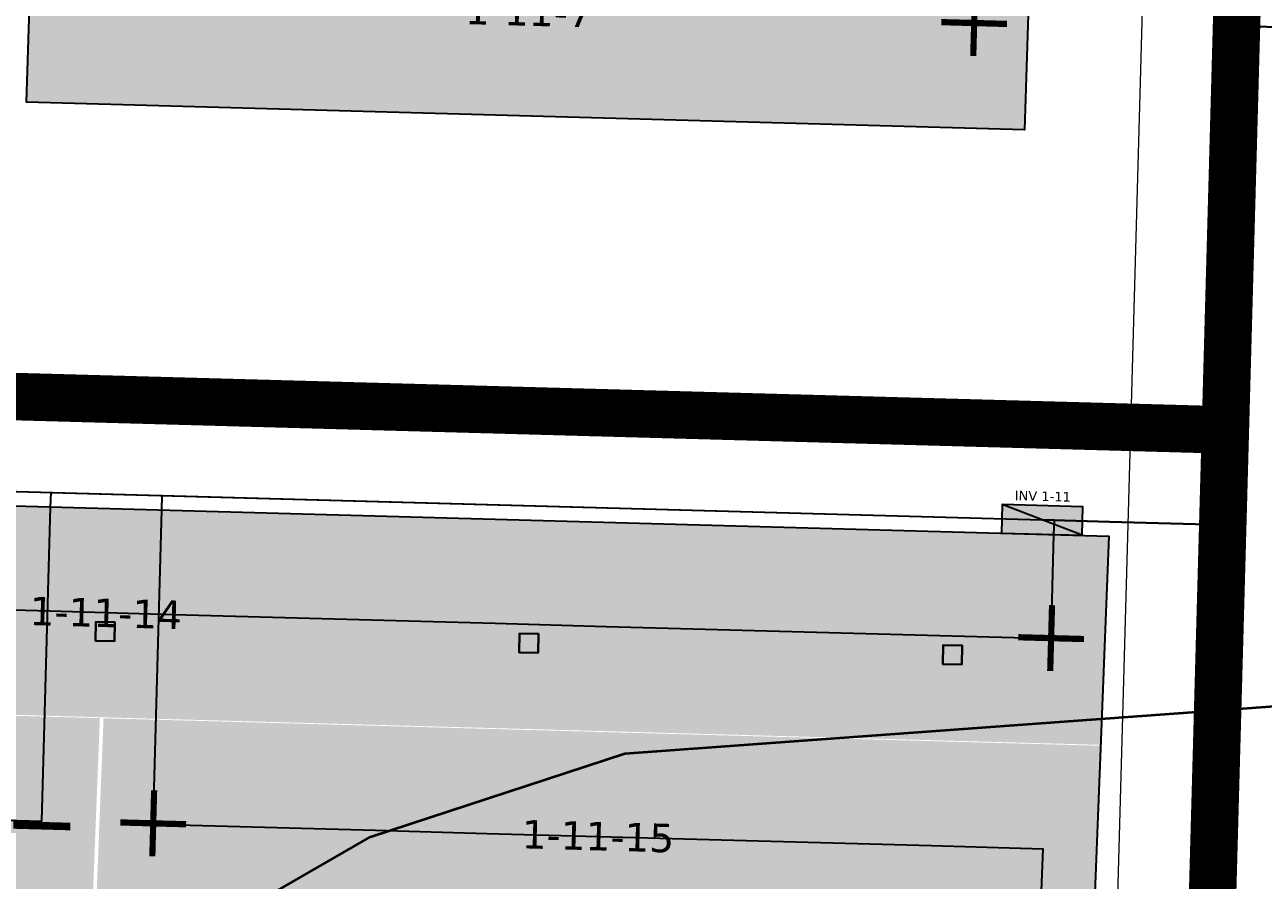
# Model space of a CAD drawing. Header units: metres. Extents: x 1477905 to 1478744, y 4202276 to 4202610.
# Drawn here: x 1478325.67 to 1478338.71, y 4202436.28 to 4202445.28 of the extents above; entities that cross this region are included whole.
import ezdxf

# ---------------------------------------------------------------- set-up
doc = ezdxf.new("R2010")
doc.units = ezdxf.units.M
doc.layers.add('Nouveau Terrain - CN - Courbes', color=22, linetype='Continuous', lineweight=0)
for name, color, linetype in [('PVcase AC Cables (Inverter - Transformer)', 181, 'Continuous'), ('PVcase Device Coloring', 7, 'Continuous'), ('PVcase Device Numbering', 7, 'Continuous'), ('PVcase Inverters', 7, 'Continuous'), ('PVcase Polarity Symbols', 7, 'Continuous'), ('PVcase Poles', 7, 'Continuous'), ('PVcase PV Area', 30, 'Continuous'), ('PVcase PV Modules (full frames)', 142, 'Continuous'), ('PVcase PV Modules (optimised)', 142, 'Continuous'), ('PVcase String Cables', 150, 'Continuous'), ('PVcase Stringing Numbers', 7, 'Continuous'), ('PVcase Strings', 92, 'Continuous'), ('PVcase Trenches', 7, 'Continuous')]:
    doc.layers.add(name, color=color, linetype=linetype)
doc.styles.get("Standard").update_dxf_attribs({"font": 'verdana.ttf'})
doc.styles.add('UBS-Style de texte', font='verdana.ttf')

# ---------------------------------------------------------------- blocks, each defined once
blk = doc.blocks.new('3P18@15DEG F FX ID1 PVBlock')
at = {"layer": 'PVcase PV Modules (optimised)', "color": 0}
blk.add_polyline3d([(0, 0, 1.773945735132677), (21.06698842950539, -0.5810537936249766, 1.773945735132684), (20.88445742833417, -7.198992669318528, 7.019385073192552e-15), (-0.1825310011712116, -6.617938875693552, 0)], close=True, dxfattribs=at)
blk = doc.blocks.new('3P9@15DEG F FX ID1 PVBlock')
at = {"layer": 'PVcase PV Modules (optimised)', "color": 0}
blk.add_polyline3d([(0, 0, 1.773945735132677), (10.51400162759372, -0.289989266967853, 1.773945735132681), (10.33147062642251, -6.907928142661405, 3.503197731902218e-15), (-0.1825310011712116, -6.617938875693552, 0)], close=True, dxfattribs=at)
blk = doc.blocks.new('PVcase Inverter (1st tier)')
at = {"layer": 'PVcase Inverters', "color": 0}
blk.add_lwpolyline([(0, 0), (850, 0), (850, 300), (0, 300)], close=True, dxfattribs=at)
blk.add_lwpolyline([(850, 0), (0, 300)], dxfattribs=at)

msp = doc.modelspace()

# ---------------------------------------------------------------- hatches: boundary and pattern name
at = {"layer": 'PVcase Device Coloring', "true_color": 0x139700, "transparency": 33554582}
for points in [[(1478325.75758908, 4202446.667235907), (1478325.687476078, 4202444.467953896), (1478336.200126962, 4202444.178001884), (1478336.270239965, 4202446.377283895)], [(1478316.041578187, 4202440.481282108), (1478315.955219184, 4202438.282448183), (1478337.002179741, 4202437.701946783), (1478337.088538744, 4202439.900780709)], [(1478315.954840084, 4202438.272795707), (1478315.868481081, 4202436.073961781), (1478326.372487303, 4202435.7842482), (1478326.458846306, 4202437.983082126)], [(1478326.497794419, 4202437.982007888), (1478326.411435416, 4202435.783173962), (1478336.915441638, 4202435.493460381), (1478337.001800641, 4202437.692294307)]]:
    msp.add_hatch(color=84, dxfattribs=at).paths.add_polyline_path(points, flags=0)
at = {"layer": 'PVcase Device Coloring', "true_color": 0x139700, "transparency": 33554672}
msp.add_hatch(color=84, dxfattribs=at).paths.add_polyline_path([(1478335.964318715, 4202440.231902186), (1478335.956047486, 4202439.932016229), (1478336.805724362, 4202439.908581082), (1478336.813995591, 4202440.208467038)], flags=0)
msp.add_hatch(color=84, dxfattribs=at).paths.add_polyline_path([(1478335.964318715, 4202440.231902186), (1478335.956047486, 4202439.932016229), (1478336.805724362, 4202439.908581082), (1478336.813995591, 4202440.208467038)], flags=0)
msp.add_hatch(color=84, dxfattribs=at).paths.add_polyline_path([(1478335.964318715, 4202440.231902186), (1478335.956047486, 4202439.932016229), (1478336.805724362, 4202439.908581082), (1478336.813995591, 4202440.208467038)], flags=0)
msp.add_hatch(color=84, dxfattribs=at).paths.add_polyline_path([(1478335.964318715, 4202440.231902186), (1478335.956047486, 4202439.932016229), (1478336.805724362, 4202439.908581082), (1478336.813995591, 4202440.208467038)], flags=0)
msp.add_hatch(color=84, dxfattribs=at).paths.add_polyline_path([(1478335.964318715, 4202440.231902186), (1478335.956047486, 4202439.932016229), (1478336.805724362, 4202439.908581082), (1478336.813995591, 4202440.208467038)], flags=0)
msp.add_hatch(color=84, dxfattribs=at).paths.add_polyline_path([(1478335.964318715, 4202440.231902186), (1478335.956047486, 4202439.932016229), (1478336.805724362, 4202439.908581082), (1478336.813995591, 4202440.208467038)], flags=0)
msp.add_hatch(color=84, dxfattribs=at).paths.add_polyline_path([(1478335.964318715, 4202440.231902186), (1478335.956047486, 4202439.932016229), (1478336.805724362, 4202439.908581082), (1478336.813995591, 4202440.208467038)], flags=0)
msp.add_hatch(color=84, dxfattribs=at).paths.add_polyline_path([(1478335.964318715, 4202440.231902186), (1478335.956047486, 4202439.932016229), (1478336.805724362, 4202439.908581082), (1478336.813995591, 4202440.208467038)], flags=0)
msp.add_hatch(color=84, dxfattribs=at).paths.add_polyline_path([(1478335.964318715, 4202440.231902186), (1478335.956047486, 4202439.932016229), (1478336.805724362, 4202439.908581082), (1478336.813995591, 4202440.208467038)], flags=0)

# ---------------------------------------------------------------- linework, layer by layer
at = {"layer": 'Nouveau Terrain - CN - Courbes', "linetype": 'Continuous', "lineweight": 35}
msp.add_polyline3d([(1478300.874752933, 4202351.546461926, 74), (1478297.327943064, 4202363.268087027, 74), (1478296.733521258, 4202365.800075303, 74), (1478297.689312728, 4202380.781208682, 74), (1478297.917849301, 4202387.075388396, 74), (1478300.316250229, 4202399.572783018, 74), (1478301.68710696, 4202405.762959943, 74), (1478301.893615117, 4202410.707805857, 74), (1478304.064507503, 4202413.410943049, 74), (1478323.422957966, 4202432.671339558, 74), (1478326.455680617, 4202435.088601463, 74), (1478329.310944752, 4202436.735026595, 74), (1478331.98875037, 4202437.610614957, 74), (1478339.750308206, 4202438.176102755, 74)], dxfattribs=at)
at = {"layer": 'PVcase AC Cables (Inverter - Transformer)'}
for points in [[(1478285.341592773, 4202442.449805598, 74.88421183008283), (1478288.256656248, 4202442.43375238, 74.78922339260131), (1478291.171719723, 4202442.417699163, 74.69423495511222), (1478294.112096362, 4202442.336599911, 74.59876407968903), (1478297.052473, 4202442.255500659, 74.54799153118019), (1478299.992849638, 4202442.174401407, 74.49677507587869), (1478302.933226276, 4202442.093302155, 74.4451088665733), (1478305.873602914, 4202442.012202903, 74.39279143954161), (1478308.813979552, 4202441.93110365, 74.33971407614906), (1478311.754356191, 4202441.850004399, 74.2865822546184), (1478314.694732829, 4202441.768905147, 74.2333787587315), (1478317.635109467, 4202441.687805895, 74.1364925126892), (1478320.575486105, 4202441.606706643, 73.96684972839056), (1478323.515862743, 4202441.525607391, 73.80440132828068), (1478326.456239381, 4202441.444508139, 73.65349261563891), (1478329.39661602, 4202441.363408887, 73.54878274205036), (1478332.336992658, 4202441.282309635, 73.49958370972517), (1478335.277369296, 4202441.201210383, 73.47850106994836), (1478338.217745934, 4202441.120111131, 73.45512158701649), (1478338.275025482, 4202443.196868191, 73.62816428544403), (1478338.33230503, 4202445.273625252, 73.80120698387299), (1478339.457562779, 4202445.242589242, 73.78736381426755)], [(1478285.336412706, 4202442.449834125, 74.88438062450744), (1478288.254066215, 4202442.433766644, 74.78930778980542), (1478291.171719723, 4202442.417699163, 74.69423495511222), (1478294.12459161, 4202442.336255277, 74.5985419111276), (1478297.077463496, 4202442.254811389, 74.54754526004287), (1478300.030335382, 4202442.173367503, 74.49610274286071), (1478302.983207269, 4202442.091923617, 74.44420848653111), (1478305.936079155, 4202442.010479731, 74.3916621463007), (1478308.888951041, 4202441.929035844, 74.33836129954439), (1478311.841822928, 4202441.847591957, 74.2849996219194), (1478314.794694814, 4202441.766148071, 74.23157003565467), (1478317.7475667, 4202441.684704185, 74.1299740963989), (1478320.700438587, 4202441.603260297, 73.95963155633827), (1478323.653310473, 4202441.521816411, 73.79660731621205), (1478326.606182359, 4202441.440372525, 73.64522935084051), (1478329.559054246, 4202441.358928639, 73.54393712769212), (1478332.511926132, 4202441.277484752, 73.49851813328253), (1478335.464798018, 4202441.196040865, 73.47697428295676), (1478338.417669905, 4202441.114596979, 73.45344507224628), (1478338.33959375, 4202438.28382735, 73.21757539609789), (1478338.261517596, 4202435.453057719, 72.98145350899784), (1478338.183441442, 4202432.62228809, 72.74531131587479), (1478338.105365288, 4202429.79151846, 72.50916912267245)], [(1478285.341592773, 4202442.449805598, 74.88421183008283), (1478288.256656248, 4202442.43375238, 74.78922339260131), (1478291.171719723, 4202442.417699163, 74.69423495511222), (1478294.12459161, 4202442.336255277, 74.5985419111276), (1478297.077463496, 4202442.254811389, 74.54754526004287), (1478300.030335382, 4202442.173367503, 74.49610274286071), (1478302.983207269, 4202442.091923617, 74.44420848653111), (1478305.936079155, 4202442.010479731, 74.3916621463007), (1478308.888951041, 4202441.929035844, 74.33836129954439), (1478311.841822928, 4202441.847591957, 74.2849996219194), (1478314.794694814, 4202441.766148071, 74.23157003565467), (1478317.7475667, 4202441.684704185, 74.1299740963989), (1478320.700438587, 4202441.603260297, 73.95963155633827), (1478323.653310473, 4202441.521816411, 73.79660731621205), (1478326.606182359, 4202441.440372525, 73.64522935084051), (1478329.559054246, 4202441.358928639, 73.54393712769212), (1478332.511926132, 4202441.277484752, 73.49851813328253), (1478335.464798018, 4202441.196040865, 73.47697428295676), (1478338.417669905, 4202441.114596979, 73.45344507224628), (1478338.337238571, 4202438.198436719, 73.21046034862718), (1478338.256807236, 4202435.28227646, 72.96720697309864), (1478338.176375902, 4202432.366116201, 72.72394151198704), (1478338.095944568, 4202429.449955942, 72.48067605095186)], [(1478285.341592773, 4202442.449805598, 74.88421183008283), (1478288.256656248, 4202442.43375238, 74.78922339260131), (1478291.171719723, 4202442.417699163, 74.69423495511222), (1478294.12459161, 4202442.336255277, 74.5985419111276), (1478297.077463496, 4202442.254811389, 74.54754526004287), (1478300.030335382, 4202442.173367503, 74.49610274286071), (1478302.983207269, 4202442.091923617, 74.44420848653111), (1478305.936079155, 4202442.010479731, 74.3916621463007), (1478308.888951041, 4202441.929035844, 74.33836129954439), (1478311.841822928, 4202441.847591957, 74.2849996219194), (1478314.794694814, 4202441.766148071, 74.23157003565467), (1478317.7475667, 4202441.684704185, 74.1299740963989), (1478320.700438587, 4202441.603260297, 73.95963155633827), (1478323.653310473, 4202441.521816411, 73.79660731621205), (1478326.606182359, 4202441.440372525, 73.64522935084051), (1478329.559054246, 4202441.358928639, 73.54393712769212), (1478332.511926132, 4202441.277484752, 73.49851813328253), (1478335.464798018, 4202441.196040865, 73.47697428295676), (1478338.417669905, 4202441.114596979, 73.45344507224628), (1478338.348262961, 4202438.598142763, 73.24376526119063), (1478338.278856018, 4202436.081688547, 73.03389375728328), (1478339.236862442, 4202436.055265536, 73.0250965211997)], [(1478285.506723792, 4202442.448896224, 74.87883097386744), (1478288.339221757, 4202442.433297694, 74.78653296449804), (1478291.171719723, 4202442.417699163, 74.69423495511222), (1478294.12459161, 4202442.336255277, 74.5985419111276), (1478297.077463496, 4202442.254811389, 74.54754526004287), (1478300.030335382, 4202442.173367503, 74.49610274286071), (1478302.983207269, 4202442.091923617, 74.44420848653111), (1478305.936079155, 4202442.010479731, 74.3916621463007), (1478308.888951041, 4202441.929035844, 74.33836129954439), (1478311.841822928, 4202441.847591957, 74.2849996219194), (1478314.794694814, 4202441.766148071, 74.23157003565467), (1478317.7475667, 4202441.684704185, 74.1299740963989), (1478320.700438587, 4202441.603260297, 73.95963155633827), (1478323.653310473, 4202441.521816411, 73.79660731621205), (1478326.606182359, 4202441.440372525, 73.64522935084051), (1478329.559054246, 4202441.358928639, 73.54393712769212), (1478332.511926132, 4202441.277484752, 73.49851813328253), (1478335.464798018, 4202441.196040865, 73.47697428295676), (1478338.417669905, 4202441.114596979, 73.45344507224628), (1478338.387342067, 4202440.015015139, 73.36182404815969), (1478337.094425844, 4202440.050675379, 73.37244476115504), (1478337.094425844, 4202440.050675379, 76.38235166625925), (1478336.385021538, 4202440.070241634, 76.41331872422332)]]:
    msp.add_polyline3d(points, dxfattribs=at)
at = {"layer": 'PVcase Poles'}
for points in [[(1478326.411974199, 4202438.798722778, 73.2783678944377), (1478326.417488351, 4202438.998646749, 73.2783678944377), (1478326.417488351, 4202438.998646749, 76.5259548829021), (1478326.411974199, 4202438.798722778, 76.47231404917179), (1478326.411974199, 4202438.798722778, 73.2783678944377), (1478326.611898169, 4202438.793208625, 73.2783678944377), (1478326.611898169, 4202438.793208625, 76.46358692817365), (1478326.411974199, 4202438.798722778, 76.47231404917179), (1478326.611898169, 4202438.793208625, 76.46358692817365), (1478326.617412322, 4202438.993132597, 76.51722776190398), (1478326.617412322, 4202438.993132597, 73.2783678944377), (1478326.611898169, 4202438.793208625, 73.2783678944377), (1478326.617412322, 4202438.993132597, 73.2783678944377), (1478326.417488351, 4202438.998646749, 73.2783678944377), (1478326.617412322, 4202438.993132597, 73.2783678944377), (1478326.617412322, 4202438.993132597, 76.51722776190398), (1478326.417488351, 4202438.998646749, 76.5259548829021)], [(1478330.875028373, 4202438.675626182, 73.11763657104076), (1478330.880542526, 4202438.875550154, 73.11763657104076), (1478330.880542526, 4202438.875550154, 76.33113275364215), (1478330.875028373, 4202438.675626182, 76.27749191991184), (1478330.875028373, 4202438.675626182, 73.11763657104076), (1478331.074952344, 4202438.67011203, 73.11763657104076), (1478331.074952344, 4202438.67011203, 76.26876479891371), (1478330.875028373, 4202438.675626182, 76.27749191991184), (1478331.074952344, 4202438.67011203, 76.26876479891371), (1478331.080466496, 4202438.870036001, 76.32240563264403), (1478331.080466496, 4202438.870036001, 73.11763657104076), (1478331.074952344, 4202438.67011203, 73.11763657104076), (1478331.080466496, 4202438.870036001, 73.11763657104076), (1478330.880542526, 4202438.875550154, 73.11763657104076), (1478331.080466496, 4202438.870036001, 73.11763657104076), (1478331.080466496, 4202438.870036001, 76.32240563264403), (1478330.880542526, 4202438.875550154, 76.33113275364215)], [(1478335.338082548, 4202438.552529586, 73.06546730700319), (1478335.3435967, 4202438.752453558, 73.06546730700319), (1478335.3435967, 4202438.752453558, 76.13631062437378), (1478335.338082548, 4202438.552529586, 76.08266979064345), (1478335.338082548, 4202438.552529586, 73.06546730700319), (1478335.538006519, 4202438.547015434, 73.06546730700319), (1478335.538006519, 4202438.547015434, 76.07394266964533), (1478335.338082548, 4202438.552529586, 76.08266979064345), (1478335.538006519, 4202438.547015434, 76.07394266964533), (1478335.543520671, 4202438.746939406, 76.12758350337565), (1478335.543520671, 4202438.746939406, 73.06546730700319), (1478335.538006519, 4202438.547015434, 73.06546730700319), (1478335.543520671, 4202438.746939406, 73.06546730700319), (1478335.3435967, 4202438.752453558, 73.06546730700319), (1478335.543520671, 4202438.746939406, 73.06546730700319), (1478335.543520671, 4202438.746939406, 76.12758350337565), (1478335.3435967, 4202438.752453558, 76.13631062437378)]]:
    msp.add_polyline3d(points, dxfattribs=at)
at = {"layer": 'PVcase PV Area', "color": 92, "lineweight": 0, "ltscale": 0.3}
msp.add_lwpolyline([(1478335.361902576, 4202370.220446859), (1478328.161506558, 4202368.779414594), (1478311.35377171, 4202362.969590221), (1478289.389377849, 4202355.733501516), (1478213.36633983, 4202335.848431768), (1478195.717547114, 4202331.712109083), (1478198.755279367, 4202441.849708444, 0.09648238781061982), (1478204.987450577, 4202440.794595701), (1478240.661240257, 4202440.595789407, 0.1939480512091919), (1478252.261224224, 4202447.160963167, -0.1444995889692197), (1478259.391916649, 4202452.430445281, -0.0938173287170343), (1478261.961655337, 4202452.851254969), (1478337.583435849, 4202450.765512023)], format="xyb", close=True, dxfattribs=at)
at = {"layer": 'PVcase String Cables'}
for points in [[(1478336.385021538, 4202440.070241634, 76.41331872422332), (1478337.094425844, 4202440.050675379, 76.38235166625925), (1478337.094425844, 4202440.050675379, 73.37244476115504), (1478338.387342067, 4202440.015015139, 73.36182404815825), (1478338.414912828, 4202441.014634993, 73.44511588820319), (1478338.482954412, 4202443.481586002, 73.65067091802185), (1478338.550995995, 4202445.948537011, 73.85482262152374), (1478338.619037578, 4202448.415488021, 74.06065620586664), (1478338.687079161, 4202450.882439029, 74.25611479036856), (1478336.415861145, 4202450.945082052, 74.26417223847385), (1478336.415861145, 4202450.945082052, 77.29410343674331), (1478325.903210261, 4202451.235034058, 77.46269530577943), (1478325.653699442, 4202451.241915877, 77.47706160134017), (1478304.593743847, 4202451.822775686, 78.02157720867329), (1478304.325120096, 4202451.830184665, 78.0256898173636), (1478283.260667331, 4202452.411168511, 78.35266453209829), (1478283.011852011, 4202452.418031148, 78.34575070790083), (1478262.465531784, 4202452.984724253, 79.22300848085123), (1478262.46139617, 4202452.834781276, 79.2229353324935), (1478262.309198231, 4202447.316613683, 77.74243788247179)], [(1478336.385021538, 4202440.070241634, 76.41331872422332), (1478337.094425844, 4202440.050675379, 76.38235166625925), (1478337.094425844, 4202440.050675379, 73.37244476115504), (1478338.387342067, 4202440.015015139, 73.36182404815825), (1478338.414912828, 4202441.014634993, 73.44511588820319), (1478338.482954412, 4202443.481586002, 73.65067091802042), (1478338.550995995, 4202445.948537011, 73.85482262152374), (1478338.619037578, 4202448.41548802, 74.06065620578738), (1478338.687079161, 4202450.882439028, 74.2561147903046), (1478336.415861145, 4202450.945082051, 74.26417223841372), (1478336.415861145, 4202450.945082051, 77.29410343674283), (1478325.903210261, 4202451.235034058, 77.46269530577943), (1478325.653699442, 4202451.241915877, 77.47706160134017), (1478304.593743847, 4202451.822775686, 78.02157720867329), (1478304.325120096, 4202451.830184665, 78.0256898173636), (1478283.260667331, 4202452.411168512, 78.35266453209874), (1478283.011852011, 4202452.418031148, 78.34575070790083), (1478276.573866257, 4202452.595598815, 78.62063073421304), (1478276.569730643, 4202452.44565583, 78.6205575858428), (1478276.539397581, 4202451.345884546, 78.32549431438481)], [(1478336.385021538, 4202440.070241634, 76.41331872422332), (1478337.094425844, 4202440.050675379, 76.38235166625925), (1478337.094425844, 4202440.050675379, 73.37244476115504), (1478338.387342067, 4202440.015015139, 73.36182404815825), (1478338.414912828, 4202441.014634993, 73.44511588820319), (1478338.482954412, 4202443.481586002, 73.65067091802042), (1478338.550995995, 4202445.948537011, 73.85482262152374), (1478338.619037578, 4202448.415488019, 74.06065620570813), (1478338.687079161, 4202450.882439028, 74.25611479024134), (1478336.415861145, 4202450.94508205, 74.26417223835358), (1478336.415861145, 4202450.94508205, 77.29410343674236), (1478325.903210261, 4202451.235034057, 77.46269530577895), (1478325.653699442, 4202451.241915876, 77.47706160133936), (1478304.593743847, 4202451.822775686, 78.02157720867329), (1478304.325120096, 4202451.830184664, 78.02568981736314), (1478283.260667331, 4202452.411168512, 78.35266453209874), (1478283.011852011, 4202452.418031149, 78.34575070790238), (1478277.720112054, 4202452.563983928, 78.57168994951029), (1478277.715976439, 4202452.414040943, 78.57161680114844), (1478277.624710939, 4202449.105071504, 77.68383644027809)], [(1478336.385021538, 4202440.070241634, 76.41331872422332), (1478337.094425844, 4202440.050675379, 76.38235166625925), (1478337.094425844, 4202440.050675379, 73.37244476115504), (1478338.387342067, 4202440.015015139, 73.36182404815825), (1478338.414912828, 4202441.014634993, 73.44511588820319), (1478338.482954412, 4202443.481586002, 73.65067091802185), (1478338.550995995, 4202445.948537011, 73.85482262152374), (1478338.619037578, 4202448.415488019, 74.06065620570813), (1478338.687079161, 4202450.882439028, 74.25611479024208), (1478336.415861145, 4202450.94508205, 74.26417223835358), (1478336.415861145, 4202450.94508205, 77.29410343674236), (1478325.903210261, 4202451.235034057, 77.46269530577895), (1478325.653699442, 4202451.241915876, 77.47706160133936), (1478304.593743847, 4202451.822775686, 78.02157720867329), (1478304.325120096, 4202451.830184664, 78.02568981736314), (1478283.260667331, 4202452.411168512, 78.35266453209874), (1478283.011852011, 4202452.418031148, 78.34575070790083), (1478277.745353833, 4202452.563287728, 78.57061221164074), (1478277.741218219, 4202452.413344743, 78.57053906326895), (1478277.710885157, 4202451.313573458, 78.27547579181098)], [(1478336.385021538, 4202440.070241634, 76.41331872422332), (1478337.094425844, 4202440.050675379, 76.38235166625925), (1478337.094425844, 4202440.050675379, 73.37244476115504), (1478338.387342067, 4202440.015015139, 73.36182404815825), (1478338.414912828, 4202441.014634993, 73.44511588820319), (1478338.482954412, 4202443.481586002, 73.65067091802042), (1478338.550995995, 4202445.948537011, 73.85482262152374), (1478338.619037578, 4202448.41548802, 74.06065620578738), (1478338.687079161, 4202450.882439028, 74.2561147903046), (1478336.415861145, 4202450.945082051, 74.26417223841372), (1478336.415861145, 4202450.945082051, 77.29410343674283), (1478325.903210261, 4202451.235034058, 77.46269530577943), (1478325.653699442, 4202451.241915877, 77.47706160134017), (1478304.593743847, 4202451.822775687, 78.02157720867413), (1478304.325120096, 4202451.830184665, 78.0256898173636), (1478283.260667331, 4202452.411168512, 78.35266453209874), (1478283.011852011, 4202452.418031149, 78.34575070790238), (1478278.89159963, 4202452.531672842, 78.52167142693789), (1478278.887464015, 4202452.381729855, 78.52159827857459), (1478278.796198515, 4202449.072760417, 77.63381791794595)], [(1478336.385021538, 4202440.070241634, 76.41331872422332), (1478337.094425844, 4202440.050675379, 76.38235166625925), (1478337.094425844, 4202440.050675379, 73.37244476115504), (1478338.387342067, 4202440.015015139, 73.36182404815825), (1478338.414912828, 4202441.014634993, 73.44511588820319), (1478338.482954412, 4202443.481586002, 73.65067091802185), (1478338.550995995, 4202445.948537011, 73.85482262152374), (1478338.619037578, 4202448.415488021, 74.06065620586664), (1478338.687079161, 4202450.882439029, 74.25611479036856), (1478336.415861145, 4202450.945082051, 74.26417223841372), (1478336.415861145, 4202450.945082051, 77.29410343674283), (1478325.903210261, 4202451.235034056, 77.4626953057785), (1478325.653699442, 4202451.241915875, 77.47706160133852), (1478304.593743847, 4202451.82277568, 78.02157720867349), (1478304.325120096, 4202451.830184657, 78.02568981736354), (1478293.183123866, 4202452.13749479, 78.19864237773749), (1478293.178988252, 4202451.987551808, 78.19863270188625), (1478293.026790313, 4202446.469384217, 76.71930380432848)], [(1478336.385021538, 4202440.070241634, 76.41331872422332), (1478337.094425844, 4202440.050675379, 76.38235166625925), (1478337.094425844, 4202440.050675379, 73.37244476115504), (1478338.387342067, 4202440.015015139, 73.36182404815825), (1478338.414912828, 4202441.014634993, 73.44511588820319), (1478338.482954412, 4202443.481586002, 73.65067091802185), (1478338.550995995, 4202445.948537011, 73.85482262152374), (1478338.619037578, 4202448.41548802, 74.06065620578738), (1478338.687079161, 4202450.882439028, 74.25611479030532), (1478336.415861145, 4202450.94508205, 74.26417223835358), (1478336.415861145, 4202450.94508205, 77.29410343674236), (1478325.903210261, 4202451.235034055, 77.46269530577801), (1478325.653699442, 4202451.241915874, 77.47706160133768), (1478304.593743847, 4202451.82277568, 78.02157720867349), (1478304.325120096, 4202451.830184657, 78.02568981736354), (1478294.355536825, 4202452.105158181, 78.18044350037589), (1478294.35140121, 4202451.955215198, 78.18043382452421), (1478294.199203272, 4202446.437047606, 76.70110492696644)], [(1478336.385021538, 4202440.070241634, 76.41331872422332), (1478337.094425844, 4202440.050675379, 76.38235166625925), (1478337.094425844, 4202440.050675379, 73.37244476115504), (1478338.387342067, 4202440.015015139, 73.36182404815825), (1478338.414912828, 4202441.014634993, 73.44511588820319), (1478338.482954412, 4202443.481586002, 73.65067091802185), (1478338.550995995, 4202445.948537011, 73.85482262152374), (1478338.619037578, 4202448.41548802, 74.06065620578738), (1478338.687079161, 4202450.882439028, 74.25611479030532), (1478336.415861145, 4202450.945082049, 74.26417223829414), (1478336.415861145, 4202450.945082049, 77.2941034367456), (1478325.903210261, 4202451.235034049, 77.46269530577888), (1478325.653699442, 4202451.241915869, 77.47706160133872), (1478308.668175263, 4202451.710397773, 77.91623076160975), (1478308.664039649, 4202451.560454794, 77.91620392212316), (1478308.633706586, 4202450.46068351, 77.62131058475022)], [(1478336.385021538, 4202440.070241634, 76.41331872422332), (1478337.094425844, 4202440.050675379, 76.38235166625925), (1478337.094425844, 4202440.050675379, 73.37244476115504), (1478338.387342067, 4202440.015015139, 73.36182404815825), (1478338.414912828, 4202441.014634993, 73.44511588820319), (1478338.482954412, 4202443.481586002, 73.65067091802042), (1478338.550995995, 4202445.948537011, 73.85482262152374), (1478338.619037578, 4202448.415488021, 74.06065620586664), (1478338.687079161, 4202450.882439029, 74.25611479036783), (1478336.415861145, 4202450.94508205, 74.26417223835358), (1478336.415861145, 4202450.94508205, 77.29410343674236), (1478325.903210261, 4202451.235034049, 77.46269530577888), (1478325.653699442, 4202451.241915869, 77.47706160133872), (1478309.825043606, 4202451.678489903, 77.88631935625513), (1478309.820907992, 4202451.528546924, 77.88629251676853), (1478309.729642492, 4202448.219577486, 76.99902345036358)], [(1478336.385021538, 4202440.070241634, 76.41331872422332), (1478337.094425844, 4202440.050675379, 76.38235166625925), (1478337.094425844, 4202440.050675379, 73.37244476115504), (1478338.387342067, 4202440.015015139, 73.36182404815825), (1478338.414912828, 4202441.014634993, 73.44511588820319), (1478338.482954412, 4202443.481586002, 73.65067091802185), (1478338.550995995, 4202445.948537011, 73.85482262152374), (1478338.619037578, 4202448.41548802, 74.06065620578738), (1478338.687079161, 4202450.882439028, 74.25611479030532), (1478336.415861145, 4202450.945082049, 74.26417223829414), (1478336.415861145, 4202450.945082049, 77.2941034367456), (1478325.903210261, 4202451.235034049, 77.46269530577841), (1478325.653699442, 4202451.241915868, 77.4770616013379), (1478309.840337916, 4202451.678068067, 77.88592391429073), (1478309.836202302, 4202451.528125088, 77.88589707480413), (1478309.805869239, 4202450.428353803, 77.59100373742662)], [(1478336.385021538, 4202440.070241634, 76.41331872422332), (1478337.094425844, 4202440.050675379, 76.38235166625925), (1478337.094425844, 4202440.050675379, 73.37244476115504), (1478338.387342067, 4202440.015015139, 73.36182404815825), (1478338.414912828, 4202441.014634993, 73.44511588820319), (1478338.482954412, 4202443.481586002, 73.65067091802185), (1478338.550995995, 4202445.948537011, 73.85482262152374), (1478338.619037578, 4202448.415488021, 74.06065620586664), (1478338.687079161, 4202450.882439029, 74.25611479036856), (1478336.415861145, 4202450.94508205, 74.26417223835358), (1478336.415861145, 4202450.94508205, 77.29410343674236), (1478325.903210261, 4202451.235034049, 77.46269530577841), (1478325.653699442, 4202451.241915868, 77.4770616013379), (1478310.997206259, 4202451.646160197, 77.85601250893009), (1478310.993070645, 4202451.496217217, 77.8559856694435), (1478310.901805145, 4202448.187247779, 76.96871660303854)], [(1478336.385021538, 4202440.070241634, 76.41331872422332), (1478337.094425844, 4202440.050675379, 76.38235166625925), (1478337.094425844, 4202440.050675379, 73.37244476115504), (1478338.387342067, 4202440.015015139, 73.36182404815825), (1478338.414912828, 4202441.014634993, 73.44511588820319), (1478338.482954412, 4202443.481586002, 73.65067091802185), (1478338.550995995, 4202445.948537011, 73.85482262152374), (1478338.619037578, 4202448.41548802, 74.06065620578738), (1478338.687079161, 4202450.882439028, 74.25611479030532), (1478336.415861145, 4202450.945082047, 74.26417223817386), (1478336.415861145, 4202450.945082047, 77.29410343674465), (1478325.90321026, 4202451.235034039, 77.46269530577739), (1478325.653699441, 4202451.241915858, 77.47706160134162), (1478325.047863786, 4202451.25862556, 77.49272578297462), (1478325.043728172, 4202451.108682573, 77.49269894348744), (1478324.891530233, 4202445.59051498, 76.01305414780485)], [(1478336.385021538, 4202440.070241634, 76.41331872422332), (1478337.094425844, 4202440.050675379, 76.38235166625925), (1478337.094425844, 4202440.050675379, 73.37244476115504), (1478338.387342067, 4202440.015015139, 73.36182404815825), (1478338.414912828, 4202441.014634993, 73.44511588820319), (1478338.482954412, 4202443.481586002, 73.65067091802042), (1478338.550995995, 4202445.948537011, 73.85482262152374), (1478338.619037578, 4202448.415488021, 74.06065620586664), (1478338.687079161, 4202450.882439029, 74.25611479036783), (1478336.415861145, 4202450.945082046, 74.26417223811373), (1478336.415861145, 4202450.945082046, 77.29410343674418), (1478326.464554469, 4202451.219551458, 77.45369300270485), (1478326.460418855, 4202451.06960848, 77.45368267493889), (1478326.430085792, 4202449.969837196, 77.15884990522294)], [(1478336.385021538, 4202440.070241634, 76.41331872422332), (1478337.094425844, 4202440.050675379, 76.38235166625925), (1478337.094425844, 4202440.050675379, 73.37244476115504), (1478338.387342067, 4202440.015015139, 73.36182404815825), (1478338.414912828, 4202441.014634993, 73.44511588820319), (1478338.482954412, 4202443.481586002, 73.65067091802042), (1478338.550995995, 4202445.948537012, 73.85482262160099), (1478338.619037578, 4202448.415488021, 74.06065620594589), (1478338.687079161, 4202450.88243903, 74.25611479043108), (1478336.415861145, 4202450.945082029, 74.26417223703264), (1478336.415861145, 4202450.945082029, 77.29410343674309), (1478335.824805374, 4202450.961384078, 77.30358222550326), (1478335.82066976, 4202450.811441096, 77.3035718977354), (1478335.668471821, 4202445.293273503, 75.82423100259726)], [(1478339.881851294, 4202445.230886836, 76.79454619839572), (1478339.457562779, 4202445.242589242, 76.80035639714656), (1478339.457562779, 4202445.242589242, 73.78736381426755), (1478338.33230503, 4202445.273625252, 73.80120698387299), (1478338.273646944, 4202443.146887198, 73.6239996933836), (1478338.214988858, 4202441.020149145, 73.44679240297339), (1478338.146960453, 4202438.553675921, 73.24127718382266), (1478338.078932047, 4202436.087202696, 73.03557220881642), (1478339.236862442, 4202436.055265533, 73.0250965209658), (1478339.236862442, 4202436.055265533, 76.03373132124098), (1478349.745420294, 4202435.765426416, 75.69530974273596), (1478349.994391164, 4202435.758559489, 75.68483412742063), (1478364.628253777, 4202435.354939327, 75.5541940653706), (1478364.624118163, 4202435.204996344, 75.55419086477326), (1478364.5937851, 4202434.10522506, 75.25938423471854)], [(1478339.881851294, 4202445.230886836, 76.79454619839572), (1478339.457562779, 4202445.242589242, 76.80035639714656), (1478339.457562779, 4202445.242589242, 73.78736381426755), (1478338.33230503, 4202445.273625252, 73.80120698387299), (1478338.273646944, 4202443.146887198, 73.6239996933836), (1478338.214988858, 4202441.020149145, 73.44679240297339), (1478338.146960453, 4202438.553675922, 73.24127718390041), (1478338.078932047, 4202436.087202697, 73.03557220889427), (1478339.236862442, 4202436.055265534, 73.02509652104376), (1478339.236862442, 4202436.055265534, 76.03373132124206), (1478349.745420294, 4202435.765426417, 75.69530974273704), (1478349.994391164, 4202435.75855949, 75.68483412742088), (1478365.795478892, 4202435.322745805, 75.54377396197894), (1478365.791343278, 4202435.172802821, 75.54377076138135), (1478365.700077777, 4202431.863833383, 74.65676257742888)], [(1478339.881851294, 4202445.230886836, 76.79454619839572), (1478339.457562779, 4202445.242589242, 76.80035639714656), (1478339.457562779, 4202445.242589242, 73.78736381426755), (1478338.33230503, 4202445.273625252, 73.80120698387299), (1478338.273646944, 4202443.146887198, 73.6239996933836), (1478338.214988858, 4202441.020149145, 73.44679240297339), (1478338.146960453, 4202438.553675922, 73.24127718390041), (1478338.078932047, 4202436.087202698, 73.03557220897211), (1478339.236862442, 4202436.055265535, 73.02509652112174), (1478339.236862442, 4202436.055265535, 76.03373132124314), (1478349.745420294, 4202435.765426417, 75.69530974273704), (1478349.994391164, 4202435.758559491, 75.68483412742113), (1478366.967986296, 4202435.290406589, 75.53330670230945), (1478366.963850681, 4202435.140463606, 75.53330350171184), (1478366.872585181, 4202431.831494167, 74.6462953177573)], [(1478339.881851294, 4202445.230886836, 76.79454619839572), (1478339.457562779, 4202445.242589242, 76.80035639714656), (1478339.457562779, 4202445.242589242, 73.78736381426755), (1478338.33230503, 4202445.273625252, 73.80120698387299), (1478338.273646944, 4202443.146887198, 73.6239996933836), (1478338.214988858, 4202441.020149145, 73.44679240297339), (1478338.146960453, 4202438.553675922, 73.24127718390041), (1478338.078932048, 4202436.087202698, 73.0355722089707), (1478339.236862442, 4202436.055265535, 73.02509652112174), (1478339.236862442, 4202436.055265535, 76.03373132124314), (1478349.745420294, 4202435.765426417, 75.69530974273704), (1478349.994391164, 4202435.758559491, 75.68483412742113), (1478365.800761181, 4202435.322600112, 75.54372680570135), (1478365.796625566, 4202435.172657128, 75.54372360510376), (1478365.766292504, 4202434.072885845, 75.24891697504697)], [(1478252.468133615, 4202436.712351532, 78.44934664767229), (1478252.620331553, 4202442.230519125, 79.93035547175218), (1478252.624467166, 4202442.380462063, 79.93045638075874), (1478273.175004986, 4202441.813652631, 78.89970464099312), (1478273.424551419, 4202441.806769829, 78.88678071494266), (1478294.473693321, 4202441.226208275, 78.01948695410049), (1478294.723277824, 4202441.219324423, 78.01504768066377), (1478315.7786689, 4202440.638590509, 77.315848316599), (1478316.047465286, 4202440.63117677, 77.30109777853268), (1478336.385021538, 4202440.070241634, 76.41331872422332)], [(1478266.70227943, 4202440.741513546, 78.92736169722211), (1478266.732612492, 4202441.84128483, 79.22252688556921), (1478266.736748106, 4202441.991227776, 79.2226277945793), (1478273.175004986, 4202441.813652631, 78.89970464099312), (1478273.424551419, 4202441.806769829, 78.88678071494266), (1478294.473693321, 4202441.226208275, 78.01948695410049), (1478294.723277824, 4202441.219324423, 78.01504768066377), (1478315.7786689, 4202440.638590509, 77.315848316599), (1478316.047465286, 4202440.63117677, 77.30109777853268), (1478336.385021538, 4202440.070241634, 76.41331872422332)], [(1478267.782788054, 4202438.500833025, 78.27718870821172), (1478267.874053555, 4202441.809802463, 79.16527571427758), (1478267.878189168, 4202441.959745409, 79.16537662328767), (1478273.175004986, 4202441.813652631, 78.89970464099312), (1478273.424551419, 4202441.806769829, 78.88678071494266), (1478294.473693321, 4202441.226208274, 78.01948695409901), (1478294.723277824, 4202441.219324423, 78.01504768066377), (1478315.7786689, 4202440.638590509, 77.315848316599), (1478316.047465286, 4202440.63117677, 77.30109777853268), (1478336.385021538, 4202440.070241634, 76.41331872422332)], [(1478267.873362506, 4202440.709213615, 78.8686237737433), (1478267.903695568, 4202441.8089849, 79.16378896208896), (1478267.907831182, 4202441.958927846, 79.16388987109917), (1478273.175004986, 4202441.813652631, 78.89970464099312), (1478273.424551419, 4202441.806769829, 78.88678071494266), (1478294.473693321, 4202441.226208275, 78.01948695410049), (1478294.723277824, 4202441.219324423, 78.01504768066377), (1478315.7786689, 4202440.638590509, 77.315848316599), (1478316.047465286, 4202440.63117677, 77.30109777853268), (1478336.385021538, 4202440.070241634, 76.41331872422332)], [(1478268.95387113, 4202438.468533095, 78.21845078473147), (1478269.045136631, 4202441.777502533, 79.10653779079733), (1478269.049272244, 4202441.927445479, 79.10663869980755), (1478273.175004986, 4202441.81365263, 78.8997046409912), (1478273.424551419, 4202441.806769829, 78.88678071494266), (1478294.473693321, 4202441.226208274, 78.01948695409901), (1478294.723277824, 4202441.219324423, 78.01504768066377), (1478315.7786689, 4202440.638590509, 77.315848316599), (1478316.047465286, 4202440.63117677, 77.30109777853268), (1478336.385021538, 4202440.070241634, 76.41331872422332)], [(1478283.144507076, 4202435.866258924, 76.99937210390453), (1478283.296705015, 4202441.384426516, 78.47977704548998), (1478283.300840629, 4202441.53436947, 78.47984517087387), (1478294.473693321, 4202441.226208274, 78.01948695409901), (1478294.723277824, 4202441.219324423, 78.01504768066377), (1478315.7786689, 4202440.638590509, 77.315848316599), (1478316.047465286, 4202440.63117677, 77.30109777853268), (1478336.385021538, 4202440.070241634, 76.41331872422332)], [(1478284.316067857, 4202435.833945817, 76.9510999527357), (1478284.468265795, 4202441.35211341, 78.4315048945389), (1478284.472401409, 4202441.502056364, 78.43157301992429), (1478294.473693321, 4202441.226208274, 78.01948695409901), (1478294.723277824, 4202441.219324423, 78.01504768066377), (1478315.7786689, 4202440.638590509, 77.315848316599), (1478316.047465286, 4202440.63117677, 77.30109777853268), (1478336.385021538, 4202440.070241634, 76.41331872422332)], [(1478298.759897835, 4202439.857324481, 77.58485499664633), (1478298.790230898, 4202440.957095765, 77.87981226257402), (1478298.794366512, 4202441.107038725, 77.87985652647293), (1478315.7786689, 4202440.638590508, 77.31584831659787), (1478316.047465286, 4202440.631176769, 77.30109777853107), (1478336.385021538, 4202440.070241634, 76.41331872422332)], [(1478299.851234942, 4202437.616345298, 76.95408672291883), (1478299.942500443, 4202440.925314735, 77.84154813676423), (1478299.946636057, 4202441.075257696, 77.84159240066428), (1478315.7786689, 4202440.638590509, 77.315848316599), (1478316.047465286, 4202440.63117677, 77.30109777853268), (1478336.385021538, 4202440.070241634, 76.41331872422332)], [(1478299.931806435, 4202439.825001782, 77.54593870464159), (1478299.962139497, 4202440.924773065, 77.84089597056928), (1478299.966275111, 4202441.074716026, 77.84094023446819), (1478315.7786689, 4202440.638590508, 77.31584831659787), (1478316.047465286, 4202440.631176769, 77.30109777853107), (1478336.385021538, 4202440.070241634, 76.41331872422332)], [(1478301.023143542, 4202437.584022597, 76.91517043066364), (1478301.114409042, 4202440.892992035, 77.80263184475176), (1478301.118544656, 4202441.042934997, 77.80267610865181), (1478315.7786689, 4202440.638590508, 77.31584831659787), (1478316.047465286, 4202440.63117677, 77.30109777853268), (1478336.385021538, 4202440.070241634, 76.41331872422332)], [(1478315.005475242, 4202434.987493718, 75.8563229446069), (1478315.157673181, 4202440.505661311, 77.33628850684774), (1478315.161808795, 4202440.655604278, 77.33633277075455), (1478315.7786689, 4202440.638590507, 77.31584831659676), (1478316.047465286, 4202440.631176769, 77.30109777853107), (1478336.385021538, 4202440.070241634, 76.41331872422332)], [(1478316.391168108, 4202434.949274583, 75.7986352616683), (1478316.543366047, 4202440.467442174, 77.27919363497769), (1478316.547501661, 4202440.617385142, 77.27927009115692), (1478336.385021538, 4202440.070241634, 76.41331872422332)], [(1478325.849421176, 4202436.899282923, 75.98116303073492), (1478325.940686676, 4202440.20825236, 76.86897992404604), (1478325.94482229, 4202440.358195334, 76.86905638023475), (1478336.385021538, 4202440.070241634, 76.41331872422332)], [(1478327.020860546, 4202436.866973165, 75.93002712611911), (1478327.112126047, 4202440.175942603, 76.81784401943025), (1478327.116261661, 4202440.325885576, 76.81792047561896), (1478336.385021538, 4202440.070241634, 76.41331872422332)], [(1478336.385021538, 4202440.070241634, 76.41331872422332), (1478337.094425844, 4202440.050675379, 76.38235166625925), (1478337.094425844, 4202440.050675379, 73.37244476115504), (1478338.18741809, 4202440.020529292, 73.36350056296953), (1478338.111131579, 4202437.254645839, 73.13296006455427), (1478338.034845068, 4202434.488762386, 72.90223066225697), (1478337.958558557, 4202431.722878933, 72.67150125995968), (1478337.882272046, 4202428.956995481, 72.4410278992754), (1478336.862090702, 4202428.985133353, 72.45116987056261), (1478336.862090702, 4202428.985133353, 75.46055188068512), (1478315.827541136, 4202429.56529243, 76.62963912736754), (1478315.574460787, 4202429.572272701, 76.64764417218737), (1478294.537894192, 4202430.152487411, 77.77982868628368), (1478294.288289604, 4202430.159371817, 77.78444684412665), (1478273.260787425, 4202430.739336519, 79.07418250114712), (1478272.996338581, 4202430.746630346, 79.08959542190566), (1478251.959158244, 4202431.326861984, 80.21030934012371), (1478251.696135183, 4202431.334116488, 80.22378021351918), (1478241.689644329, 4202431.610107969, 80.68417571956074), (1478241.685508715, 4202431.460164987, 80.68409079111241), (1478241.533310777, 4202425.941997394, 79.20337636401345)], [(1478336.385021538, 4202440.070241634, 76.41331872422332), (1478337.094425844, 4202440.050675379, 76.38235166625925), (1478337.094425844, 4202440.050675379, 73.37244476115504), (1478338.187418096, 4202440.020529292, 73.36350056292989), (1478338.111131584, 4202437.254645839, 73.13296006452308), (1478338.034845071, 4202434.488762386, 72.90223066223571), (1478337.958558559, 4202431.722878933, 72.67150125994975), (1478337.882272046, 4202428.956995481, 72.4410278992736), (1478336.862090702, 4202428.985133353, 72.45116987056261), (1478336.862090702, 4202428.985133353, 75.46055188068512), (1478315.827541136, 4202429.565292426, 76.62963912737169), (1478315.574460787, 4202429.572272698, 76.64764417218105), (1478294.537894192, 4202430.152487405, 77.77982868628148), (1478294.288289603, 4202430.15937181, 77.78444684412334), (1478273.260787424, 4202430.739336508, 79.07418250114804), (1478272.996338581, 4202430.746630336, 79.08959542190763), (1478256.020018821, 4202431.214858378, 79.99397507400971), (1478256.015883207, 4202431.064915399, 79.99386125547397), (1478255.985550144, 4202429.965144116, 79.69864866110042)], [(1478336.385021538, 4202440.070241634, 76.41331872422332), (1478337.094425844, 4202440.050675379, 76.38235166625925), (1478337.094425844, 4202440.050675379, 73.37244476115504), (1478338.187418096, 4202440.020529292, 73.36350056292989), (1478338.111131584, 4202437.254645839, 73.13296006452308), (1478338.034845071, 4202434.488762386, 72.90223066223571), (1478337.958558559, 4202431.722878933, 72.67150125994833), (1478337.882272047, 4202428.956995481, 72.44102789927182), (1478336.862090702, 4202428.985133353, 72.45116987056261), (1478336.862090702, 4202428.985133353, 75.46055188068512), (1478315.827541136, 4202429.565292426, 76.62963912737169), (1478315.574460787, 4202429.572272697, 76.64764417219148), (1478294.537894192, 4202430.152487404, 77.77982868627937), (1478294.288289603, 4202430.159371809, 77.78444684412084), (1478273.260787424, 4202430.739336507, 79.07418250114553), (1478272.996338581, 4202430.746630336, 79.08959542190763), (1478257.15943532, 4202431.183431852, 79.93327492745114), (1478257.155299706, 4202431.033488872, 79.93316110891526), (1478257.064034206, 4202427.724519434, 79.04493146792841)], [(1478336.385021538, 4202440.070241634, 76.41331872422332), (1478337.094425844, 4202440.050675379, 76.38235166625925), (1478337.094425844, 4202440.050675379, 73.37244476115504), (1478338.187418096, 4202440.020529292, 73.36350056292989), (1478338.111131584, 4202437.254645839, 73.13296006452308), (1478338.034845071, 4202434.488762386, 72.90223066223571), (1478337.958558559, 4202431.722878933, 72.67150125994975), (1478337.882272046, 4202428.956995481, 72.4410278992736), (1478336.862090702, 4202428.985133353, 72.45116987056261), (1478336.862090702, 4202428.985133353, 75.46055188068512), (1478315.827541136, 4202429.565292426, 76.62963912737169), (1478315.574460787, 4202429.572272698, 76.64764417218105), (1478294.537894192, 4202430.152487405, 77.77982868628148), (1478294.288289603, 4202430.15937181, 77.78444684412334), (1478273.260787424, 4202430.739336508, 79.07418250114804), (1478272.996338581, 4202430.746630336, 79.08959542190763), (1478257.19091384, 4202431.182563636, 79.93159797195378), (1478257.186778226, 4202431.032620655, 79.93148415341598), (1478257.156445164, 4202429.932849372, 79.63627155903004)], [(1478336.385021538, 4202440.070241634, 76.41331872422332), (1478337.094425844, 4202440.050675379, 76.38235166625925), (1478337.094425844, 4202440.050675379, 73.37244476115504), (1478338.187418096, 4202440.020529292, 73.36350056292989), (1478338.111131584, 4202437.254645839, 73.13296006452308), (1478338.034845071, 4202434.488762386, 72.90223066223571), (1478337.958558559, 4202431.722878933, 72.67150125994833), (1478337.882272047, 4202428.956995481, 72.44102789927182), (1478336.862090702, 4202428.985133353, 72.45116987056261), (1478336.862090702, 4202428.985133353, 75.46055188068512), (1478315.827541136, 4202429.565292426, 76.62963912737169), (1478315.574460787, 4202429.572272697, 76.64764417219148), (1478294.537894192, 4202430.152487404, 77.77982868627937), (1478294.288289603, 4202430.159371809, 77.78444684412084), (1478273.260787424, 4202430.739336507, 79.07418250114553), (1478272.996338581, 4202430.746630336, 79.08959542190763), (1478258.33033034, 4202431.151137109, 79.87089782538283), (1478258.326194726, 4202431.001194129, 79.87078400684486), (1478258.234929225, 4202427.692224691, 78.98255436585802)], [(1478336.385021538, 4202440.070241634, 76.41331872422332), (1478337.094425844, 4202440.050675379, 76.38235166625925), (1478337.094425844, 4202440.050675379, 73.37244476115504), (1478338.187418096, 4202440.020529292, 73.36350056292989), (1478338.111131584, 4202437.254645839, 73.13296006452308), (1478338.034845071, 4202434.488762386, 72.90223066223571), (1478337.958558559, 4202431.722878933, 72.67150125994833), (1478337.882272047, 4202428.956995481, 72.44102789927182), (1478336.862090702, 4202428.985133353, 72.45116987056261), (1478336.862090702, 4202428.985133353, 75.46055188068512), (1478315.827541136, 4202429.565292425, 76.62963912736949), (1478315.574460787, 4202429.572272697, 76.64764417218937), (1478294.537894192, 4202430.152487402, 77.7798286862877), (1478294.288289603, 4202430.159371807, 77.78444684413009), (1478273.260787424, 4202430.739336505, 79.07418250115226), (1478272.996338581, 4202430.746630332, 79.08959542191172), (1478272.349592054, 4202430.764468407, 79.12404955608757), (1478272.34545644, 4202430.614525421, 79.12393573754764), (1478272.193258501, 4202425.096357828, 77.6426890496977)], [(1478336.385021538, 4202440.070241634, 76.41331872422332), (1478337.094425844, 4202440.050675379, 76.38235166625925), (1478337.094425844, 4202440.050675379, 73.37244476115504), (1478338.187418096, 4202440.020529292, 73.36350056292989), (1478338.111131584, 4202437.254645839, 73.13296006452308), (1478338.034845071, 4202434.488762386, 72.90223066223571), (1478337.958558559, 4202431.722878934, 72.6715012600276), (1478337.882272046, 4202428.956995482, 72.4410278993513), (1478336.862090702, 4202428.985133354, 72.4511698706403), (1478336.862090702, 4202428.985133354, 75.4605518806873), (1478315.827541136, 4202429.565292423, 76.62963912736289), (1478315.574460787, 4202429.572272694, 76.64764417218306), (1478294.537894191, 4202430.152487395, 77.7798286862855), (1478294.288289603, 4202430.159371801, 77.78444684412678), (1478273.733565004, 4202430.726296701, 79.04518437771355), (1478273.72942939, 4202430.576353722, 79.0450335695967), (1478273.577231452, 4202425.058186131, 77.56310512071893)], [(1478336.385021538, 4202440.070241634, 76.41331872422332), (1478337.094425844, 4202440.050675379, 76.38235166625925), (1478337.094425844, 4202440.050675379, 73.37244476115504), (1478338.187418096, 4202440.020529292, 73.36350056292989), (1478338.111131584, 4202437.254645839, 73.13296006452308), (1478338.034845071, 4202434.488762386, 72.90223066223713), (1478337.958558558, 4202431.722878933, 72.67150125995117), (1478337.882272046, 4202428.956995481, 72.4410278992754), (1478336.862090702, 4202428.985133353, 72.45116987056261), (1478336.862090702, 4202428.985133353, 75.46055188068512), (1478315.827541135, 4202429.565292419, 76.62963912736706), (1478315.574460787, 4202429.57227269, 76.64764417218717), (1478294.537894191, 4202430.15248739, 77.7798286862854), (1478294.288289603, 4202430.159371794, 77.78444684412347), (1478287.85029317, 4202430.336939752, 78.17932558377798), (1478287.846157556, 4202430.186996768, 78.17917477564605), (1478287.815824494, 4202429.087225485, 77.88382630619218)], [(1478336.385021538, 4202440.070241634, 76.41331872422332), (1478337.094425844, 4202440.050675379, 76.38235166625925), (1478337.094425844, 4202440.050675379, 73.37244476115504), (1478338.187418096, 4202440.020529292, 73.36350056292989), (1478338.111131584, 4202437.254645839, 73.13296006452308), (1478338.034845071, 4202434.488762386, 72.90223066223571), (1478337.958558559, 4202431.722878933, 72.67150125994833), (1478337.882272047, 4202428.956995481, 72.44102789927182), (1478336.862090702, 4202428.985133353, 72.45116987056261), (1478336.862090702, 4202428.985133353, 75.46055188068512), (1478315.827541135, 4202429.565292419, 76.62963912736706), (1478315.574460787, 4202429.57227269, 76.64764417218717), (1478294.537894191, 4202430.152487389, 77.7798286862833), (1478294.288289603, 4202430.159371794, 77.78444684412347), (1478288.98442353, 4202430.305659024, 78.10976295325844), (1478288.980287916, 4202430.155716039, 78.10961214512422), (1478288.889022416, 4202426.846746602, 77.22097368607702)], [(1478336.385021538, 4202440.070241634, 76.41331872422332), (1478337.094425844, 4202440.050675379, 76.38235166625925), (1478337.094425844, 4202440.050675379, 73.37244476115504), (1478338.187418096, 4202440.020529292, 73.36350056292989), (1478338.111131584, 4202437.254645839, 73.13296006452308), (1478338.034845071, 4202434.488762386, 72.90223066223571), (1478337.958558559, 4202431.722878933, 72.67150125994975), (1478337.882272046, 4202428.956995481, 72.4410278992736), (1478336.862090702, 4202428.985133353, 72.45116987056261), (1478336.862090702, 4202428.985133353, 75.46055188068512), (1478315.827541135, 4202429.565292419, 76.62963912736706), (1478315.574460787, 4202429.57227269, 76.64764417218717), (1478294.537894191, 4202430.152487389, 77.7798286862833), (1478294.288289603, 4202430.159371794, 77.78444684412347), (1478289.020649519, 4202430.304659867, 78.10754100841706), (1478289.016513905, 4202430.154716882, 78.1073902002969), (1478288.986180842, 4202429.054945598, 77.81204173084303)], [(1478336.385021538, 4202440.070241634, 76.41331872422332), (1478337.094425844, 4202440.050675379, 76.38235166625925), (1478337.094425844, 4202440.050675379, 73.37244476115504), (1478338.187418096, 4202440.020529292, 73.36350056292989), (1478338.111131584, 4202437.254645839, 73.13296006452308), (1478338.034845071, 4202434.488762386, 72.90223066223571), (1478337.958558559, 4202431.722878933, 72.67150125994975), (1478337.882272046, 4202428.956995481, 72.4410278992736), (1478336.862090702, 4202428.985133353, 72.45116987056261), (1478336.862090702, 4202428.985133353, 75.46055188068512), (1478315.827541135, 4202429.565292418, 76.62963912736485), (1478315.574460787, 4202429.57227269, 76.64764417218717), (1478294.537894191, 4202430.152487388, 77.77982868628119), (1478294.288289603, 4202430.159371793, 77.78444684412095), (1478290.154779879, 4202430.273379138, 78.03797837788095), (1478290.150644265, 4202430.123436153, 78.03782756974653), (1478290.059378765, 4202426.814466716, 77.14918911071359)], [(1478336.385021538, 4202440.070241634, 76.41331872422332), (1478337.094425844, 4202440.050675379, 76.38235166625925), (1478337.094425844, 4202440.050675379, 73.37244476115504), (1478338.187418096, 4202440.020529292, 73.36350056292989), (1478338.111131584, 4202437.254645839, 73.13296006452308), (1478338.034845071, 4202434.488762386, 72.90223066223571), (1478337.958558559, 4202431.722878934, 72.67150126002618), (1478337.882272047, 4202428.956995482, 72.4410278993495), (1478336.862090702, 4202428.985133353, 72.45116987056261), (1478336.862090702, 4202428.985133353, 75.46055188068512), (1478315.827541135, 4202429.565292407, 76.62963912736436), (1478315.574460787, 4202429.572272678, 76.64764417218487), (1478304.389156408, 4202429.880777292, 77.24963539278913), (1478304.385020794, 4202429.73083431, 77.24951922905034), (1478304.232822855, 4202424.212666718, 75.76822932623384)], [(1478336.479113613, 4202438.816981506, 76.11255489518716), (1478336.509446676, 4202439.916752789, 76.4076303085099), (1478336.51358229, 4202440.066695767, 76.40770676469641), (1478336.385021538, 4202440.070241634, 76.41331872422332)]]:
    msp.add_polyline3d(points, dxfattribs=at)
at = {"layer": 'PVcase Strings'}
for points in [[(1478336.479113613, 4202438.816981506), (1478335.307674243, 4202438.849291263), (1478334.136234873, 4202438.881601022), (1478332.964795502, 4202438.913910779), (1478331.793356131, 4202438.946220537), (1478330.621916761, 4202438.978530294), (1478329.45047739, 4202439.010840052), (1478328.27903802, 4202439.043149809), (1478327.107598649, 4202439.075459567), (1478325.936159279, 4202439.107769324), (1478324.764719908, 4202439.140079082)], [(1478324.677981805, 4202436.931592681), (1478325.849421176, 4202436.899282923)], [(1478327.020860546, 4202436.866973165), (1478328.192299917, 4202436.834663408), (1478329.363739287, 4202436.80235365), (1478330.535178658, 4202436.770043893), (1478331.706618028, 4202436.737734135), (1478332.878057399, 4202436.705424378), (1478334.049496769, 4202436.67311462), (1478335.22093614, 4202436.640804862), (1478336.39237551, 4202436.608495104), (1478336.305637407, 4202434.400008703), (1478335.134198037, 4202434.43231846), (1478333.962758666, 4202434.464628219), (1478332.791319296, 4202434.496937976), (1478331.619879925, 4202434.529247734), (1478330.448440555, 4202434.561557491), (1478329.277001184, 4202434.593867249), (1478328.105561814, 4202434.626177006), (1478326.934122443, 4202434.658486764), (1478325.762683073, 4202434.690796521), (1478324.591243702, 4202434.723106279)]]:
    msp.add_lwpolyline(points, dxfattribs=at)
at = {"layer": 'PVcase Trenches', "color": 1, "linetype": 'Continuous', "const_width": 0.5}
for points in [[(1478338.613683662, 4202451.848404446), (1478337.170381096, 4202399.519276345)], [(1478197.769346567, 4202442.832063333), (1478291.170065639, 4202442.317706755), (1478338.314950843, 4202441.017392069)]]:
    msp.add_lwpolyline(points, dxfattribs=at)

# ---------------------------------------------------------------- block references
at = {"layer": 'PVcase Inverters', "xscale": 0.001, "yscale": 0.001, "zscale": 0.001, "rotation": 358.4201115406422}
msp.add_blockref('PVcase Inverter (1st tier)', (1478335.956047486, 4202439.932016229, 76.43178740012692), dxfattribs=at)
at = {"layer": 'PVcase PV Modules (full frames)', "extrusion": (0.01602279706809768, -0.0004419287100315676, 0.9998715290841768), "rotation": 271.5798884593579}
msp.add_blockref('3P9@15DEG F FX ID1 PVBlock', (4241612.111840898, -1361722.937546779, 21905.41088192185), dxfattribs=at)
at = {"layer": 'PVcase PV Modules (full frames)', "extrusion": (0.04357754946149691, -0.001201923118542161, 0.9990493243898161), "rotation": 271.5798884593579}
msp.add_blockref('3P18@15DEG F FX ID1 PVBlock', (4241601.240284266, -1360591.497784569, 59445.83371662244), dxfattribs=at)

# ---------------------------------------------------------------- texts
at = {"layer": 'PVcase Device Numbering', "insert": (1478336.391914229, 4202440.320146598, 76.43178740012692), "char_height": 0.1, "attachment_point": 5, "rotation": 358.42011154064215, "style": 'UBS-Style de texte'}
msp.add_mtext('INV 1-11', dxfattribs=at)
at = {"layer": 'PVcase Polarity Symbols', "color": 1, "char_height": 0.7000000000000001, "attachment_point": 5, "rotation": 358.42011154064215}
for insert in [(1478335.668471821, 4202445.293273503), (1478336.479113613, 4202438.816981506), (1478327.020860546, 4202436.866973165)]:
    msp.add_mtext('＋', dxfattribs=dict(at, insert=insert))
at = {"layer": 'PVcase Polarity Symbols', "color": 7, "insert": (1478325.849421176, 4202436.899282923), "char_height": 0.7000000000000001, "attachment_point": 5, "rotation": 358.42011154064215}
msp.add_mtext('−', dxfattribs=at)
at = {"layer": 'PVcase Stringing Numbers', "color": 18, "true_color": 0x000000, "char_height": 0.3, "attachment_point": 5, "rotation": 358.42011154064215, "style": 'UBS-Style de texte', "bg_fill": 1, "box_fill_scale": 1.5, "bg_fill_color": 7, "bg_fill_true_color": 16777215, "bg_fill_transparency": 0}
for s, insert in [('1-11-7', (1478330.978858021, 4202445.422618896)), ('1-11-14', (1478326.521878964, 4202439.091614446)), ('1-11-15', (1478331.706618028, 4202436.737734135))]:
    msp.add_mtext(s, dxfattribs=dict(at, insert=insert))

doc.saveas('drawing.dxf')
